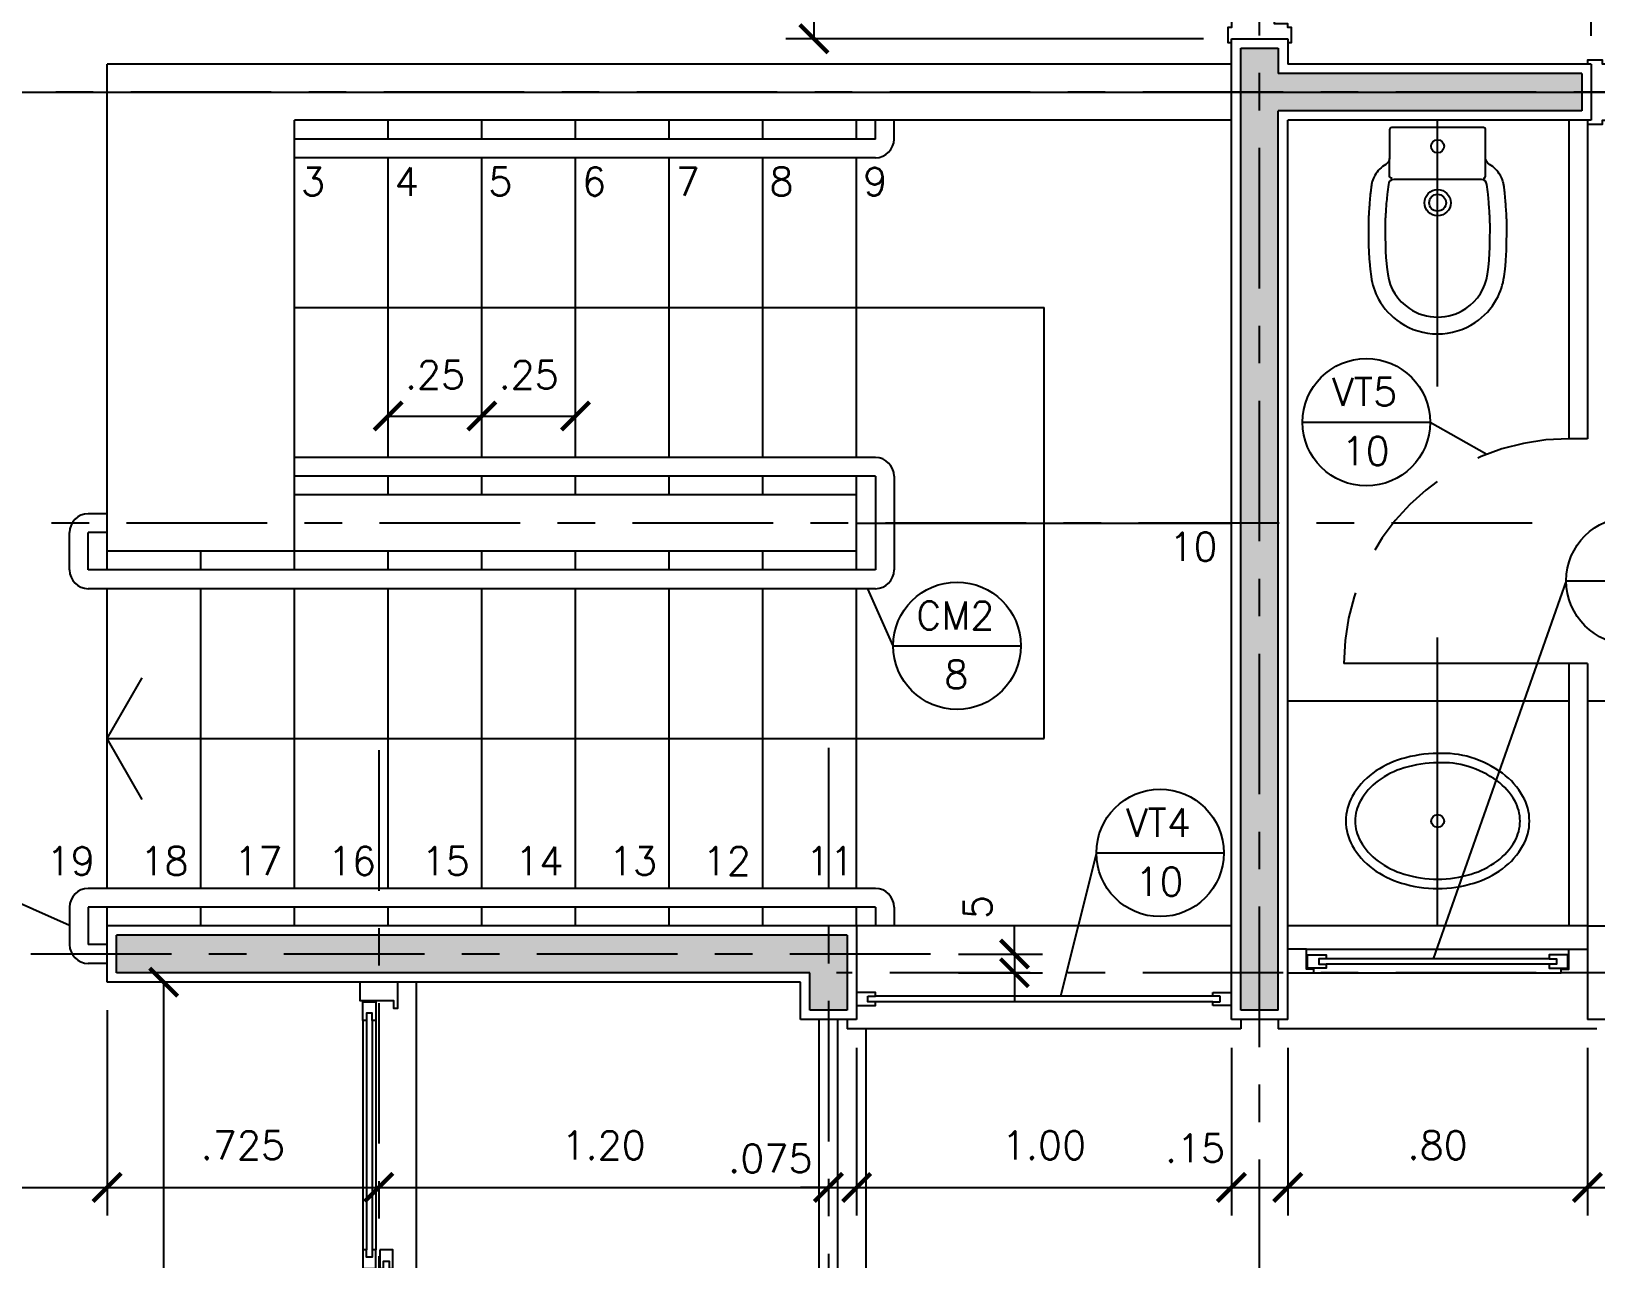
# Model space of a CAD drawing. Header units: millimetres. Extents: x 146.1 to 229.1, y 124.7 to 156.6.
# Drawn here: x 159.718 to 163.892, y 130.424 to 133.7 of the extents above; entities that cross this region are included whole.
import ezdxf

# ---------------------------------------------------------------- set-up
doc = ezdxf.new("R2010")
doc.units = ezdxf.units.MM
doc.linetypes.add('CENTER', pattern=[0.6, 0.375, -0.075, 0.075, -0.075])
doc.linetypes.add('HIDDEN', pattern=[0.375, 0.25, -0.125])
for name, color, linetype in [('ALV', 5, 'Continuous'), ('CAIX', 2, 'Continuous'), ('CAIXN', 7, 'Continuous'), ('COTAS', 1, 'Continuous'), ('EIXOS', 141, 'CENTER'), ('LVISTA02', 1, 'Continuous'), ('NOTAS', 2, 'Continuous'), ('PEÇAS', 7, 'Continuous'), ('PEÇAS50', 8, 'Continuous'), ('REVEST', 2, 'Continuous'), ('SOLID', 8, 'Continuous')]:
    doc.layers.add(name, color=color, linetype=linetype)
doc.styles.add('60-50', font='romans.shx', dxfattribs={"height": 0.075})
doc.dimstyles.new('50', dxfattribs={"dimtxt": 0.1, "dimasz": 2.5, "dimexe": 1.25, "dimexo": 0.625, "dimgap": 0.075, "dimtad": 1, "dimzin": 0, "dimdsep": 46, "dimtxsty": '60-50', "dimcen": 2.5, "dimclrt": 3, "dimadec": 0, "dimazin": 0, "dimtfac": 1, "dimtmove": 0, "dimatfit": 3, "dimfxl": 1, "dimarcsym": 0})

# ---------------------------------------------------------------- blocks, each defined once
blk = doc.blocks.new('_ARCHTICK')
at = {"color": 0, "linetype": 'ByBlock', "const_width": 0.15}
blk.add_lwpolyline([(-0.5, -0.5), (0.5, 0.5)], dxfattribs=at)
blk = doc.blocks.new('*D36')
at = {"color": 0, "linetype": 'ByBlock'}
for p, q in [((158.9201, 133.5371), (168.9927, 133.5371)), ((168.9177, 131.1871), (168.9177, 133.5371))]:
    blk.add_line(p, q, dxfattribs=at)
at = {"layer": 'DEFPOINTS', "color": 0, "linetype": 'ByBlock'}
for p in [(158.8451, 133.5371), (168.9177, 133.5371), (169.1334, 131.1871)]:
    blk.add_point(p, dxfattribs=at)
at = {"color": 0, "linetype": 'ByBlock', "xscale": 0.075, "yscale": 0.075, "zscale": 0.075}
for p, rotation in [((168.9177, 133.5371), 90), ((168.9177, 131.1871), 270)]:
    blk.add_blockref('_ARCHTICK', p, dxfattribs=dict(at, rotation=rotation))
at = {"color": 3, "linetype": 'ByBlock', "insert": (168.8052, 132.3621), "char_height": 0.075, "attachment_point": 5, "rotation": 90, "style": '60-50'}
blk.add_mtext('2.35', dxfattribs=at)
blk = doc.blocks.new('*D37')
at = {"color": 0, "linetype": 'ByBlock'}
for p, q in [((162.3411, 131.2371), (162.3411, 131.3121)), ((162.1922, 131.2371), (162.4161, 131.2371)), ((162.3411, 131.2371), (162.3411, 131.1871)), ((162.3411, 131.2371), (162.3411, 131.1871)), ((162.1922, 131.1871), (162.4161, 131.1871)), ((162.3411, 131.1871), (162.3411, 131.1121))]:
    blk.add_line(p, q, dxfattribs=at)
at = {"layer": 'DEFPOINTS', "color": 0, "linetype": 'ByBlock'}
for p in [(162.1172, 131.2371), (162.1172, 131.1871), (162.3411, 131.1871)]:
    blk.add_point(p, dxfattribs=at)
at = {"color": 0, "linetype": 'ByBlock', "xscale": 0.075, "yscale": 0.075, "zscale": 0.075}
for p, rotation in [((162.3411, 131.2371), 270), ((162.3411, 131.1871), 90)]:
    blk.add_blockref('_ARCHTICK', p, dxfattribs=dict(at, rotation=rotation))
at = {"color": 3, "linetype": 'ByBlock', "insert": (162.2428, 131.3626), "char_height": 0.075, "attachment_point": 5, "rotation": 90, "style": '60-50'}
blk.add_mtext('5', dxfattribs=at)
blk = doc.blocks.new('*D83')
at = {"color": 0, "linetype": 'ByBlock'}
for p, q in [((163.8801, 133.6871), (163.8801, 134.119)), ((162.9951, 134.044), (163.8801, 134.044))]:
    blk.add_line(p, q, dxfattribs=at)
at = {"layer": 'DEFPOINTS', "color": 0, "linetype": 'ByBlock'}
for p in [(162.9951, 134.044), (163.8801, 134.044), (163.8801, 133.6121)]:
    blk.add_point(p, dxfattribs=at)
at = {"color": 0, "linetype": 'ByBlock', "xscale": 0.075, "yscale": 0.075, "zscale": 0.075, "rotation": 180}
blk.add_blockref('_ARCHTICK', (162.9951, 134.044), dxfattribs=at)
at = {"color": 0, "linetype": 'ByBlock', "xscale": 0.075, "yscale": 0.075, "zscale": 0.075}
blk.add_blockref('_ARCHTICK', (163.8801, 134.044), dxfattribs=at)
at = {"color": 3, "linetype": 'ByBlock', "insert": (163.4376, 134.1565), "char_height": 0.075, "attachment_point": 5, "style": '60-50'}
blk.add_mtext('.885', dxfattribs=at)
blk = doc.blocks.new('*D84')
at = {"color": 0, "linetype": 'ByBlock'}
for p, q in [((164.6801, 133.6871), (164.6801, 134.119)), ((163.8801, 134.044), (164.6801, 134.044))]:
    blk.add_line(p, q, dxfattribs=at)
at = {"layer": 'DEFPOINTS', "color": 0, "linetype": 'ByBlock'}
for p in [(164.6801, 134.044), (163.8801, 133.6121), (164.6801, 133.6121)]:
    blk.add_point(p, dxfattribs=at)
at = {"color": 0, "linetype": 'ByBlock', "xscale": 0.075, "yscale": 0.075, "zscale": 0.075, "rotation": 180}
blk.add_blockref('_ARCHTICK', (163.8801, 134.044), dxfattribs=at)
at = {"color": 0, "linetype": 'ByBlock', "xscale": 0.075, "yscale": 0.075, "zscale": 0.075}
blk.add_blockref('_ARCHTICK', (164.6801, 134.044), dxfattribs=at)
at = {"color": 3, "linetype": 'ByBlock', "insert": (164.2801, 134.1565), "char_height": 0.075, "attachment_point": 5, "style": '60-50'}
blk.add_mtext('.80', dxfattribs=at)
blk = doc.blocks.new('*D87')
at = {"color": 0, "linetype": 'ByBlock'}
for p, q in [((159.9201, 131.0871), (159.9201, 130.5392)), ((158.8451, 130.6142), (159.9201, 130.6142))]:
    blk.add_line(p, q, dxfattribs=at)
at = {"layer": 'DEFPOINTS', "color": 0, "linetype": 'ByBlock'}
for p in [(158.8451, 131.6734), (159.9201, 131.1621), (159.9201, 130.6142)]:
    blk.add_point(p, dxfattribs=at)
at = {"color": 0, "linetype": 'ByBlock', "xscale": 0.075, "yscale": 0.075, "zscale": 0.075, "rotation": 180}
blk.add_blockref('_ARCHTICK', (158.8451, 130.6142), dxfattribs=at)
at = {"color": 0, "linetype": 'ByBlock', "xscale": 0.075, "yscale": 0.075, "zscale": 0.075}
blk.add_blockref('_ARCHTICK', (159.9201, 130.6142), dxfattribs=at)
at = {"color": 3, "linetype": 'ByBlock', "insert": (159.3826, 130.7267), "char_height": 0.075, "attachment_point": 5, "style": '60-50'}
blk.add_mtext('1.075', dxfattribs=at)
blk = doc.blocks.new('*D88')
at = {"color": 0, "linetype": 'ByBlock'}
blk.add_line((159.9201, 130.6142), (160.6451, 130.6142), dxfattribs=at)
at = {"layer": 'DEFPOINTS', "color": 0, "linetype": 'ByBlock'}
for p in [(159.9201, 131.1621), (160.6451, 130.6142), (160.6451, 130.6142)]:
    blk.add_point(p, dxfattribs=at)
at = {"color": 0, "linetype": 'ByBlock', "xscale": 0.075, "yscale": 0.075, "zscale": 0.075, "rotation": 180}
blk.add_blockref('_ARCHTICK', (159.9201, 130.6142), dxfattribs=at)
at = {"color": 0, "linetype": 'ByBlock', "xscale": 0.075, "yscale": 0.075, "zscale": 0.075}
blk.add_blockref('_ARCHTICK', (160.6451, 130.6142), dxfattribs=at)
at = {"color": 3, "linetype": 'ByBlock', "insert": (160.2826, 130.7267), "char_height": 0.075, "attachment_point": 5, "style": '60-50'}
blk.add_mtext('.725', dxfattribs=at)
blk = doc.blocks.new('*D89')
at = {"color": 0, "linetype": 'ByBlock'}
blk.add_line((160.6451, 130.6142), (161.8451, 130.6142), dxfattribs=at)
at = {"layer": 'DEFPOINTS', "color": 0, "linetype": 'ByBlock'}
for p in [(160.6451, 130.6142), (161.8451, 130.6142), (161.8451, 130.6142)]:
    blk.add_point(p, dxfattribs=at)
at = {"color": 0, "linetype": 'ByBlock', "xscale": 0.075, "yscale": 0.075, "zscale": 0.075, "rotation": 180}
blk.add_blockref('_ARCHTICK', (160.6451, 130.6142), dxfattribs=at)
at = {"color": 0, "linetype": 'ByBlock', "xscale": 0.075, "yscale": 0.075, "zscale": 0.075}
blk.add_blockref('_ARCHTICK', (161.8451, 130.6142), dxfattribs=at)
at = {"color": 3, "linetype": 'ByBlock', "insert": (161.2451, 130.7267), "char_height": 0.075, "attachment_point": 5, "style": '60-50'}
blk.add_mtext('1.20', dxfattribs=at)
blk = doc.blocks.new('*D90')
at = {"color": 0, "linetype": 'ByBlock'}
for p, q in [((161.9201, 130.9871), (161.9201, 130.5392)), ((161.8451, 130.6142), (161.7701, 130.6142)), ((161.8451, 130.6142), (161.9201, 130.6142)), ((161.9201, 130.6142), (161.9951, 130.6142))]:
    blk.add_line(p, q, dxfattribs=at)
at = {"layer": 'DEFPOINTS', "color": 0, "linetype": 'ByBlock'}
for p in [(161.9201, 131.0621), (161.8451, 130.6142), (161.9201, 130.6142)]:
    blk.add_point(p, dxfattribs=at)
at = {"color": 0, "linetype": 'ByBlock', "xscale": 0.075, "yscale": 0.075, "zscale": 0.075}
blk.add_blockref('_ARCHTICK', (161.8451, 130.6142), dxfattribs=at)
at = {"color": 0, "linetype": 'ByBlock', "xscale": 0.075, "yscale": 0.075, "zscale": 0.075, "rotation": 180}
blk.add_blockref('_ARCHTICK', (161.9201, 130.6142), dxfattribs=at)
at = {"color": 3, "linetype": 'ByBlock', "insert": (161.6898, 130.6916), "char_height": 0.075, "attachment_point": 5, "style": '60-50'}
blk.add_mtext('.075', dxfattribs=at)
blk = doc.blocks.new('*D91')
at = {"color": 0, "linetype": 'ByBlock'}
for p, q in [((162.9201, 130.9871), (162.9201, 130.5392)), ((161.9201, 130.6142), (162.9201, 130.6142))]:
    blk.add_line(p, q, dxfattribs=at)
at = {"layer": 'DEFPOINTS', "color": 0, "linetype": 'ByBlock'}
for p in [(161.9201, 131.0621), (162.9201, 131.0621), (162.9201, 130.6142)]:
    blk.add_point(p, dxfattribs=at)
at = {"color": 0, "linetype": 'ByBlock', "xscale": 0.075, "yscale": 0.075, "zscale": 0.075, "rotation": 180}
blk.add_blockref('_ARCHTICK', (161.9201, 130.6142), dxfattribs=at)
at = {"color": 0, "linetype": 'ByBlock', "xscale": 0.075, "yscale": 0.075, "zscale": 0.075}
blk.add_blockref('_ARCHTICK', (162.9201, 130.6142), dxfattribs=at)
at = {"color": 3, "linetype": 'ByBlock', "insert": (162.4201, 130.7267), "char_height": 0.075, "attachment_point": 5, "style": '60-50'}
blk.add_mtext('1.00', dxfattribs=at)
blk = doc.blocks.new('*D92')
at = {"color": 0, "linetype": 'ByBlock'}
for p, q in [((163.0701, 130.9871), (163.0701, 130.5392)), ((162.9201, 130.6142), (163.0701, 130.6142))]:
    blk.add_line(p, q, dxfattribs=at)
at = {"layer": 'DEFPOINTS', "color": 0, "linetype": 'ByBlock'}
for p in [(162.9201, 131.0621), (163.0701, 131.0621), (163.0701, 130.6142)]:
    blk.add_point(p, dxfattribs=at)
at = {"color": 0, "linetype": 'ByBlock', "xscale": 0.075, "yscale": 0.075, "zscale": 0.075, "rotation": 180}
blk.add_blockref('_ARCHTICK', (162.9201, 130.6142), dxfattribs=at)
at = {"color": 0, "linetype": 'ByBlock', "xscale": 0.075, "yscale": 0.075, "zscale": 0.075}
blk.add_blockref('_ARCHTICK', (163.0701, 130.6142), dxfattribs=at)
at = {"color": 3, "linetype": 'ByBlock', "insert": (162.8229, 130.7193), "char_height": 0.075, "attachment_point": 5, "style": '60-50'}
blk.add_mtext('.15', dxfattribs=at)
blk = doc.blocks.new('*D93')
at = {"color": 0, "linetype": 'ByBlock'}
for p, q in [((163.8701, 130.9871), (163.8701, 130.5392)), ((163.0701, 130.6142), (163.8701, 130.6142))]:
    blk.add_line(p, q, dxfattribs=at)
at = {"layer": 'DEFPOINTS', "color": 0, "linetype": 'ByBlock'}
for p in [(163.0701, 131.0621), (163.8701, 131.0621), (163.8701, 130.6142)]:
    blk.add_point(p, dxfattribs=at)
at = {"color": 0, "linetype": 'ByBlock', "xscale": 0.075, "yscale": 0.075, "zscale": 0.075, "rotation": 180}
blk.add_blockref('_ARCHTICK', (163.0701, 130.6142), dxfattribs=at)
at = {"color": 0, "linetype": 'ByBlock', "xscale": 0.075, "yscale": 0.075, "zscale": 0.075}
blk.add_blockref('_ARCHTICK', (163.8701, 130.6142), dxfattribs=at)
at = {"color": 3, "linetype": 'ByBlock', "insert": (163.4701, 130.7267), "char_height": 0.075, "attachment_point": 5, "style": '60-50'}
blk.add_mtext('.80', dxfattribs=at)
blk = doc.blocks.new('*D94')
at = {"color": 0, "linetype": 'ByBlock'}
for p, q in [((164.8701, 130.9871), (164.8701, 130.5392)), ((163.8701, 130.6142), (164.8701, 130.6142))]:
    blk.add_line(p, q, dxfattribs=at)
at = {"layer": 'DEFPOINTS', "color": 0, "linetype": 'ByBlock'}
for p in [(163.8701, 131.0621), (164.8701, 131.0621), (164.8701, 130.6142)]:
    blk.add_point(p, dxfattribs=at)
at = {"color": 0, "linetype": 'ByBlock', "xscale": 0.075, "yscale": 0.075, "zscale": 0.075, "rotation": 180}
blk.add_blockref('_ARCHTICK', (163.8701, 130.6142), dxfattribs=at)
at = {"color": 0, "linetype": 'ByBlock', "xscale": 0.075, "yscale": 0.075, "zscale": 0.075}
blk.add_blockref('_ARCHTICK', (164.8701, 130.6142), dxfattribs=at)
at = {"color": 3, "linetype": 'ByBlock', "insert": (164.3701, 130.7267), "char_height": 0.075, "attachment_point": 5, "style": '60-50'}
blk.add_mtext('1.00', dxfattribs=at)
blk = doc.blocks.new('*D119')
at = {"color": 0, "linetype": 'ByBlock'}
for p, q in [((160.6701, 132.6371), (160.6701, 132.7479)), ((160.9201, 132.6371), (160.9201, 132.7479)), ((160.6701, 132.6729), (160.9201, 132.6729))]:
    blk.add_line(p, q, dxfattribs=at)
at = {"layer": 'DEFPOINTS', "color": 0, "linetype": 'ByBlock'}
for p in [(160.9201, 132.6729), (160.6701, 132.5621), (160.9201, 132.5621)]:
    blk.add_point(p, dxfattribs=at)
at = {"color": 0, "linetype": 'ByBlock', "xscale": 0.075, "yscale": 0.075, "zscale": 0.075, "rotation": 180}
blk.add_blockref('_ARCHTICK', (160.6701, 132.6729), dxfattribs=at)
at = {"color": 0, "linetype": 'ByBlock', "xscale": 0.075, "yscale": 0.075, "zscale": 0.075}
blk.add_blockref('_ARCHTICK', (160.9201, 132.6729), dxfattribs=at)
at = {"color": 3, "linetype": 'ByBlock', "insert": (160.7951, 132.7825), "char_height": 0.075, "attachment_point": 5, "style": '60-50'}
blk.add_mtext('.25', dxfattribs=at)
blk = doc.blocks.new('*D120')
at = {"color": 0, "linetype": 'ByBlock'}
for p, q in [((161.1701, 132.6371), (161.1701, 132.7479)), ((160.9201, 132.6729), (161.1701, 132.6729))]:
    blk.add_line(p, q, dxfattribs=at)
at = {"layer": 'DEFPOINTS', "color": 0, "linetype": 'ByBlock'}
for p in [(161.1701, 132.6729), (160.9201, 132.5621), (161.1701, 132.5621)]:
    blk.add_point(p, dxfattribs=at)
at = {"color": 0, "linetype": 'ByBlock', "xscale": 0.075, "yscale": 0.075, "zscale": 0.075, "rotation": 180}
blk.add_blockref('_ARCHTICK', (160.9201, 132.6729), dxfattribs=at)
at = {"color": 0, "linetype": 'ByBlock', "xscale": 0.075, "yscale": 0.075, "zscale": 0.075}
blk.add_blockref('_ARCHTICK', (161.1701, 132.6729), dxfattribs=at)
at = {"color": 3, "linetype": 'ByBlock', "insert": (161.0451, 132.7825), "char_height": 0.075, "attachment_point": 5, "style": '60-50'}
blk.add_mtext('.25', dxfattribs=at)
blk = doc.blocks.new('*D132')
at = {"color": 0, "linetype": 'ByBlock'}
for p, q in [((161.8058, 134.5796), (161.8058, 133.6796)), ((162.8451, 133.6796), (161.7308, 133.6796))]:
    blk.add_line(p, q, dxfattribs=at)
at = {"layer": 'DEFPOINTS', "color": 0, "linetype": 'ByBlock'}
for p in [(162.9201, 134.5796), (161.8058, 133.6796), (162.9201, 133.6796)]:
    blk.add_point(p, dxfattribs=at)
at = {"color": 0, "linetype": 'ByBlock', "xscale": 0.075, "yscale": 0.075, "zscale": 0.075}
for p, rotation in [((161.8058, 134.5796), 90), ((161.8058, 133.6796), 270)]:
    blk.add_blockref('_ARCHTICK', p, dxfattribs=dict(at, rotation=rotation))
at = {"color": 3, "linetype": 'ByBlock', "insert": (161.6933, 134.1296), "char_height": 0.075, "attachment_point": 5, "rotation": 90, "style": '60-50'}
blk.add_mtext('.90', dxfattribs=at)
blk = doc.blocks.new('*D134')
at = {"color": 0, "linetype": 'ByBlock'}
blk.add_line((160.0714, 128.3121), (160.0714, 131.1621), dxfattribs=at)
at = {"layer": 'DEFPOINTS', "color": 0, "linetype": 'ByBlock'}
for p in [(160.0714, 131.1621), (160.0714, 131.1621), (160.0714, 128.3121)]:
    blk.add_point(p, dxfattribs=at)
at = {"color": 0, "linetype": 'ByBlock', "xscale": 0.075, "yscale": 0.075, "zscale": 0.075}
for p, rotation in [((160.0714, 131.1621), 90), ((160.0714, 128.3121), 270)]:
    blk.add_blockref('_ARCHTICK', p, dxfattribs=dict(at, rotation=rotation))
at = {"color": 3, "linetype": 'ByBlock', "insert": (159.9589, 129.7371), "char_height": 0.075, "attachment_point": 5, "rotation": 90, "style": '60-50'}
blk.add_mtext('2.85', dxfattribs=at)

msp = doc.modelspace()

# ---------------------------------------------------------------- hatches: boundary and pattern name
at = {"layer": 'SOLID'}
h = msp.add_hatch(color=256, dxfattribs=at)
h.paths.add_polyline_path([(163.0451, 138.9771), (162.9451, 138.9771), (162.9451, 134.7371), (159.8951, 134.7371), (159.8951, 134.6371), (162.9451, 134.6371), (162.9451, 134.6046), (163.0451, 134.6046)])
h.paths.add_polyline_path([(163.8551, 133.5871), (163.0451, 133.5871), (163.0451, 133.6546), (162.9451, 133.6546), (162.9451, 131.0871), (163.0451, 131.0871), (163.0451, 133.4871), (163.8551, 133.4871)])
h = msp.add_hatch(color=256, dxfattribs=at)
h.paths.add_polyline_path([(161.8951, 131.2871), (159.9451, 131.2871), (159.9451, 131.1871), (161.7951, 131.1871), (161.7951, 131.0871), (161.8951, 131.0871)])
h.paths.add_polyline_path([(160.6951, 128.2871), (156.9951, 128.2871), (156.9951, 128.0871), (160.6951, 128.0871)])

# ---------------------------------------------------------------- linework, layer by layer
at = {"layer": 'ALV'}
for p, q in [((162.9451, 131.0871), (162.9451, 133.6546)), ((162.9451, 133.6546), (163.0451, 133.6546)), ((163.0451, 133.6546), (163.0451, 133.5871)), ((163.8551, 133.5871), (163.0451, 133.5871)), ((163.8551, 133.5871), (163.8551, 133.4871)), ((163.0451, 131.0871), (163.0451, 133.4871)), ((163.8551, 133.4871), (163.0451, 133.4871)), ((159.9451, 131.1871), (159.9451, 131.2871)), ((161.8951, 131.2871), (159.9451, 131.2871)), ((161.8951, 131.2871), (161.8951, 131.0871)), ((161.7951, 131.1871), (159.9451, 131.1871)), ((161.7951, 131.0871), (161.7951, 131.1871)), ((161.8951, 131.0871), (161.7951, 131.0871)), ((163.0451, 131.0871), (162.9451, 131.0871))]:
    msp.add_line(p, q, dxfattribs=at)
at = {"layer": 'CAIX'}
for p, q in [((161.9701, 133.4121), (161.9701, 133.4621)), ((162.0201, 133.4121), (162.0201, 133.4621)), ((163.8201, 133.4621), (163.8201, 132.6121)), ((163.8701, 133.4621), (163.8701, 132.6121)), ((161.9701, 133.4121), (160.4201, 133.4121)), ((161.9701, 133.3621), (160.4201, 133.3621)), ((163.8701, 132.6121), (163.8201, 132.6121)), ((161.9701, 132.5621), (160.4201, 132.5621)), ((161.9701, 132.5121), (160.4201, 132.5121)), ((161.9701, 132.5121), (161.9701, 132.2621)), ((162.0201, 132.5121), (162.0201, 132.2621)), ((159.9201, 132.4121), (159.8701, 132.4121)), ((159.8201, 132.2621), (159.8201, 132.3621)), ((159.8701, 132.2621), (159.8701, 132.3621)), ((159.9201, 132.3621), (159.8701, 132.3621)), ((161.9701, 132.2621), (159.8701, 132.2621)), ((161.9701, 132.2121), (159.8701, 132.2121)), ((163.8701, 132.0121), (163.2201, 132.0121)), ((163.8201, 132.0121), (163.8201, 131.3121)), ((163.8701, 132.0121), (163.8701, 131.3121)), ((161.9701, 131.4121), (159.8701, 131.4121)), ((159.8201, 131.3621), (159.8201, 131.2621)), ((161.9701, 131.3621), (159.8701, 131.3621)), ((159.8701, 131.3621), (159.8701, 131.2621)), ((161.9701, 131.3621), (161.9701, 131.3121)), ((162.0201, 131.3621), (162.0201, 131.3121)), ((159.9201, 131.2621), (159.8701, 131.2621)), ((159.9201, 131.2121), (159.8701, 131.2121)), ((163.7674, 131.2246), (163.1729, 131.2246)), ((163.7674, 131.2096), (163.1729, 131.2096)), ((162.8701, 131.1246), (161.9701, 131.1246)), ((162.8701, 131.1096), (161.9701, 131.1096)), ((162.8701, 131.1346), (162.9201, 131.1346)), ((162.8701, 131.1246), (162.8701, 131.1346)), ((162.8901, 131.1246), (162.8701, 131.1246)), ((162.8701, 131.0996), (162.8701, 131.1096)), ((162.8701, 131.1096), (162.8901, 131.1096)), ((162.8901, 131.1096), (162.8901, 131.1246)), ((160.6126, 131.0596), (160.6126, 130.4477)), ((160.6276, 131.0596), (160.6276, 130.4477)), ((161.8201, 128.1621), (161.8201, 131.0621)), ((161.8701, 128.1121), (161.8701, 131.0621)), ((162.9201, 131.0996), (162.8701, 131.0996))]:
    msp.add_line(p, q, dxfattribs=at)
at = {"layer": 'CAIX', "color": 1}
for p, q in [((163.1201, 131.2498), (163.8201, 131.2498)), ((163.1401, 131.1871), (163.8001, 131.1871)), ((160.6026, 131.0596), (160.6026, 130.4477)), ((160.6376, 131.0596), (160.6376, 130.4477))]:
    msp.add_line(p, q, dxfattribs=at)
at = {"layer": 'CAIX'}
for points in [[(163.0701, 133.6696), (163.0801, 133.6696), (163.0801, 133.7096), (163.0701, 133.7096), (163.0701, 133.7196), (163.0351, 133.7196), (163.0351, 133.7296), (162.9201, 133.7296), (162.9201, 133.7096), (162.9101, 133.7096), (162.9101, 133.6696), (162.9201, 133.6696)], [(163.8701, 133.4621), (163.8701, 133.4521), (163.9101, 133.4521), (163.9101, 133.4621), (163.9201, 133.4621), (163.9201, 133.4971), (163.9301, 133.4971), (163.9301, 133.6121), (163.9101, 133.6121), (163.9101, 133.6221), (163.8701, 133.6221), (163.8701, 133.6121)], [(163.0701, 131.1871), (163.1401, 131.1871), (163.1401, 131.1971), (163.1201, 131.1971), (163.1201, 131.2498), (163.0701, 131.2498)], [(163.8701, 131.1871), (163.8001, 131.1871), (163.8001, 131.1971), (163.8201, 131.1971), (163.8201, 131.2498), (163.8701, 131.2498)], [(160.6951, 131.1621), (160.6951, 131.0921), (160.6851, 131.0921), (160.6851, 131.1121), (160.5951, 131.1121), (160.5951, 131.1621)]]:
    msp.add_lwpolyline(points, dxfattribs=at)
for points in [[(163.1229, 131.2346), (163.1729, 131.2346), (163.1729, 131.2246), (163.1529, 131.2246), (163.1529, 131.2096), (163.1729, 131.2096), (163.1729, 131.1996), (163.1229, 131.1996)], [(163.8174, 131.2346), (163.7674, 131.2346), (163.7674, 131.2246), (163.7874, 131.2246), (163.7874, 131.2096), (163.7674, 131.2096), (163.7674, 131.1996), (163.8174, 131.1996)], [(160.6376, 131.1096), (160.6376, 131.0596), (160.6276, 131.0596), (160.6276, 131.0796), (160.6126, 131.0796), (160.6126, 131.0596), (160.6026, 131.0596), (160.6026, 131.1096)], [(161.9501, 131.1246), (161.9701, 131.1246), (161.9701, 131.1346), (161.9201, 131.1346), (161.9201, 131.0996), (161.9701, 131.0996), (161.9701, 131.1096), (161.9501, 131.1096)], [(160.6376, 130.3977), (160.6376, 130.4477), (160.6276, 130.4477), (160.6276, 130.4277), (160.6126, 130.4277), (160.6126, 130.4477), (160.6026, 130.4477), (160.6026, 130.3977)], [(160.6476, 130.4477), (160.6476, 130.3977), (160.6576, 130.3977), (160.6576, 130.4177), (160.6726, 130.4177), (160.6726, 130.3977), (160.6826, 130.3977), (160.6826, 130.4477)]]:
    msp.add_lwpolyline(points, close=True, dxfattribs=at)
for centre, start, end in [((161.9701, 133.4121), 270, 0), ((161.9701, 132.5121), 360, 90), ((159.8701, 132.3621), 90, 180), ((159.8701, 132.2621), 180, 270), ((161.9701, 132.2621), 270, 0), ((159.8701, 131.3621), 90, 180), ((161.9701, 131.3621), 360, 90), ((159.8701, 131.2621), 180, 270)]:
    msp.add_arc(centre, 0.05, start, end, dxfattribs=at)
at = {"layer": 'CAIX', "color": 8, "linetype": 'HIDDEN'}
msp.add_arc((163.8201, 132.0121), 0.6, 90, 180, dxfattribs=at)
at = {"layer": 'CAIXN', "color": 8, "ltscale": 0.5}
for p, q in [((163.11, 132.6563), (163.45, 132.6563)), ((163.45, 132.6563), (163.6016, 132.5709)), ((163.8135, 132.2332), (163.458, 131.2246)), ((163.8135, 132.2332), (164.1535, 132.2332)), ((162.0179, 132.0597), (161.9498, 132.2121)), ((162.0179, 132.0597), (162.3579, 132.0597)), ((162.5598, 131.5069), (162.464, 131.1246)), ((162.5598, 131.5069), (162.8998, 131.5069)), ((159.4936, 131.4584), (159.8201, 131.3144))]:
    msp.add_line(p, q, dxfattribs=at)
for centre in [(163.28, 132.6563), (163.9835, 132.2332), (162.1879, 132.0597), (162.7298, 131.5069)]:
    msp.add_circle(centre, 0.17, dxfattribs=at)
at = {"layer": 'EIXOS'}
for p, q in [((162.9951, 127.6135), (162.9951, 141.1004)), ((169.1334, 133.5371), (156.0729, 133.5371)), ((163.7223, 132.3871), (159.1593, 132.3871)), ((160.6451, 131.7811), (160.6451, 127.6148)), ((161.8451, 131.7871), (161.8451, 127.6135)), ((162.1172, 131.2371), (159.2838, 131.2371)), ((169.1334, 131.1871), (161.8661, 131.1871))]:
    msp.add_line(p, q, dxfattribs=at)
at = {"layer": 'LVISTA02', "color": 2}
for p, q in [((159.9201, 132.3121), (159.9201, 133.6121)), ((162.9201, 133.6121), (159.9201, 133.6121)), ((162.9201, 133.4621), (160.4201, 133.4621)), ((160.4201, 132.3121), (160.4201, 133.4621)), ((161.9201, 132.4621), (160.4201, 132.4621)), ((161.9201, 132.3121), (161.9201, 132.4621)), ((161.9201, 132.3121), (159.9201, 132.3121))]:
    msp.add_line(p, q, dxfattribs=at)
at = {"layer": 'LVISTA02'}
for p, q in [((160.6701, 133.4121), (160.6701, 133.4621)), ((160.9201, 133.4121), (160.9201, 133.4621)), ((161.1701, 133.4121), (161.1701, 133.4621)), ((161.4201, 133.4121), (161.4201, 133.4621)), ((161.6701, 133.4121), (161.6701, 133.4621)), ((161.9201, 133.4121), (161.9201, 133.4621)), ((160.6701, 132.5621), (160.6701, 133.3621)), ((160.9201, 132.5621), (160.9201, 133.3621)), ((161.1701, 132.5621), (161.1701, 133.3621)), ((161.4201, 132.5621), (161.4201, 133.3621)), ((161.6701, 132.5621), (161.6701, 133.3621)), ((161.9201, 132.5621), (161.9201, 133.3621)), ((160.6701, 132.4621), (160.6701, 132.5121)), ((160.9201, 132.4621), (160.9201, 132.5121)), ((161.1701, 132.4621), (161.1701, 132.5121)), ((161.4201, 132.4621), (161.4201, 132.5121)), ((161.6701, 132.4621), (161.6701, 132.5121)), ((161.9201, 132.4621), (161.9201, 132.5121)), ((161.9201, 132.3871), (162.9201, 132.3871)), ((159.9201, 132.2621), (159.9201, 132.3121)), ((160.1701, 132.2621), (160.1701, 132.3121)), ((160.4201, 132.2621), (160.4201, 132.3121)), ((160.6701, 132.2621), (160.6701, 132.3121)), ((160.9201, 132.2621), (160.9201, 132.3121)), ((161.1701, 132.2621), (161.1701, 132.3121)), ((161.4201, 132.2621), (161.4201, 132.3121)), ((161.6701, 132.2621), (161.6701, 132.3121)), ((161.9201, 132.2621), (161.9201, 132.3121)), ((159.9201, 131.4121), (159.9201, 132.2121)), ((160.1701, 131.4121), (160.1701, 132.2121)), ((160.4201, 131.4121), (160.4201, 132.2121)), ((160.6701, 131.4121), (160.6701, 132.2121)), ((160.9201, 131.4121), (160.9201, 132.2121)), ((161.1701, 131.4121), (161.1701, 132.2121)), ((161.4201, 131.4121), (161.4201, 132.2121)), ((161.6701, 131.4121), (161.6701, 132.2121)), ((161.9201, 131.4121), (161.9201, 132.2121)), ((163.8201, 131.9121), (163.0701, 131.9121)), ((164.8701, 131.9121), (163.8701, 131.9121)), ((159.9201, 131.3121), (159.9201, 131.3621)), ((160.1701, 131.3121), (160.1701, 131.3621)), ((160.4201, 131.3121), (160.4201, 131.3621)), ((160.6701, 131.3121), (160.6701, 131.3621)), ((160.9201, 131.3121), (160.9201, 131.3621)), ((161.1701, 131.3121), (161.1701, 131.3621)), ((161.4201, 131.3121), (161.4201, 131.3621)), ((161.6701, 131.3121), (161.6701, 131.3621)), ((161.9201, 131.3121), (161.9201, 131.3621)), ((162.9201, 131.3121), (161.9201, 131.3121)), ((163.8701, 131.3121), (163.0701, 131.3121)), ((160.7451, 131.1621), (160.7451, 128.2871)), ((161.8951, 131.0621), (161.8951, 131.0371)), ((162.9451, 131.0621), (162.9451, 131.0371)), ((163.0451, 131.0621), (163.0451, 131.0371)), ((162.9451, 131.0371), (161.8951, 131.0371)), ((161.9451, 128.0371), (161.9451, 131.0371)), ((163.8951, 131.0371), (163.0451, 131.0371))]:
    msp.add_line(p, q, dxfattribs=at)
at = {"layer": 'NOTAS', "color": 7}
for p, q in [((160.4201, 132.9621), (162.4201, 132.9621)), ((162.4201, 131.8121), (162.4201, 132.9621)), ((159.9201, 131.8121), (162.4201, 131.8121))]:
    msp.add_line(p, q, dxfattribs=at)
at = {"layer": 'NOTAS'}
msp.add_lwpolyline([(160.0139, 131.6497), (159.9201, 131.8121), (160.0139, 131.9745)], dxfattribs=at)
at = {"layer": 'PEÇAS', "color": 0, "linetype": 'ByBlock'}
for points in [[(163.4701, 132.8921, 0.151271), (163.5701, 132.9226, 0.125962), (163.6276, 132.9851, 0.09008), (163.6476, 133.0451), (163.6501, 133.0651), (163.6521, 133.0851, 0.004685), (163.6537, 133.1116, 0.00925), (163.6541, 133.1251, 0.000115), (163.6546, 133.1632, 0.002343), (163.6546, 133.1651, 0.000782), (163.6546, 133.1781, 0.001444), (163.6546, 133.1851, 0.004804), (163.6545, 133.1955, 0.005206), (163.6541, 133.2051, 0.005188), (163.6536, 133.2141, 0.002211), (163.6521, 133.2351, 0.001932), (163.6515, 133.2434, 0.000736), (163.6496, 133.2651, 0.008336), (163.6492, 133.2697, 0.001408), (163.6473, 133.2851, 0.000457), (163.6466, 133.2901, 0.054722), (163.6445, 133.2991, 0.029037), (163.6376, 133.3151, 0.123774), (163.6084, 133.3444, -0.261182), (163.5981, 133.3601), (163.5981, 133.4371, 0.439555), (163.5926, 133.4426), (163.4701, 133.4426), (163.3476, 133.4426, 0.439555), (163.3421, 133.4371), (163.3421, 133.3601, -0.261182), (163.3319, 133.3444, 0.123774), (163.3026, 133.3151, 0.029037), (163.2958, 133.2991, 0.054722), (163.2936, 133.2901, 0.000457), (163.293, 133.2851, 0.001408), (163.2911, 133.2697, 0.008336), (163.2906, 133.2651, 0.000736), (163.2888, 133.2434, 0.001932), (163.2881, 133.2351, 0.002211), (163.2866, 133.2141, 0.005188), (163.2861, 133.2051, 0.005206), (163.2858, 133.1955, 0.004804), (163.2856, 133.1851, 0.001444), (163.2856, 133.1781, 0.000782), (163.2856, 133.1651, 0.002343), (163.2856, 133.1632, 0.000115), (163.2861, 133.1251, 0.00925), (163.2866, 133.1116, 0.004685), (163.2881, 133.0851), (163.2901, 133.0651), (163.2926, 133.0451, 0.09008), (163.3126, 132.9851, 0.125962), (163.3701, 132.9226, 0.151271)], [(163.7151, 131.5921, 0.129052), (163.6979, 131.6579, 0.106347), (163.6434, 131.7194, 0.084756), (163.5589, 131.7617, 0.089657), (163.4701, 131.7721, 0.073988), (163.3734, 131.7577, 0.084756), (163.2969, 131.7194, 0.106347), (163.2424, 131.6579, 0.129052), (163.2251, 131.5921, 0.129052), (163.2424, 131.5263, 0.106347), (163.2969, 131.4648, 0.084756), (163.3734, 131.4265, 0.073988), (163.4701, 131.4121, 0.073988), (163.5669, 131.4265, 0.084756), (163.6434, 131.4648, 0.106347), (163.6979, 131.5263, 0.129052)]]:
    msp.add_lwpolyline(points, format="xyb", close=True, dxfattribs=at)
at = {"layer": 'PEÇAS50'}
for p, q in [((163.4701, 132.7512), (163.4701, 133.4621)), ((163.4701, 131.3121), (163.4701, 132.0814))]:
    msp.add_line(p, q, dxfattribs=at)
for points in [[(163.3486, 133.3076, -0.385098), (163.3422, 133.3126), (163.3421, 133.3141), (163.3421, 133.3601)], [(163.5916, 133.3076, 0.385098), (163.5981, 133.3126), (163.5981, 133.3141), (163.5981, 133.3601)], [(163.4703, 132.9368, 0.152133), (163.5454, 132.9599, 0.000372), (163.5455, 132.96, 0.213243), (163.6033, 133.0511), (163.6057, 133.0701), (163.6076, 133.0889, 0.00456), (163.609, 133.1139, 0.00925), (163.6094, 133.1257, 0.000115), (163.6099, 133.1638, 0.002343), (163.6099, 133.1652, 0.000782), (163.6099, 133.1781, 0.001444), (163.6099, 133.1848, 0.004804), (163.6098, 133.1944, 0.005206), (163.6095, 133.2031, 0.005188), (163.609, 133.2111, 0.002211), (163.6075, 133.2317, 0.001932), (163.6069, 133.2397, 0.000736), (163.6051, 133.2613, 0.008336), (163.6048, 133.2644, 0.002483), (163.6014, 133.2911, 0.380805), (163.5873, 133.3041), (163.4701, 133.3041), (163.353, 133.3041, 0.380805), (163.3388, 133.2911, 0.002483), (163.3355, 133.2644, 0.008336), (163.3352, 133.2613, 0.000736), (163.3333, 133.2397, 0.001932), (163.3327, 133.2317, 0.002211), (163.3312, 133.2111, 0.005188), (163.3308, 133.2031, 0.005206), (163.3305, 133.1944, 0.004804), (163.3303, 133.1848, 0.001444), (163.3303, 133.1781, 0.000782), (163.3303, 133.1652, 0.002343), (163.3304, 133.1638, 0.000115), (163.3308, 133.1257, 0.00925), (163.3312, 133.1139, 0.00456), (163.3327, 133.0889), (163.3346, 133.0701), (163.3369, 133.0511, 0.213243), (163.3947, 132.96, 0.000372), (163.3949, 132.9599, 0.152133), (163.4699, 132.9368)]]:
    msp.add_lwpolyline(points, format="xyb", dxfattribs=at)
msp.add_lwpolyline([(163.6901, 131.5921, 0.129052), (163.6761, 131.6456, 0.106347), (163.6286, 131.6992, 0.084756), (163.5516, 131.7378, 0.090518), (163.4709, 131.7471, 0.074629), (163.3806, 131.7338, 0.084756), (163.3117, 131.6992, 0.106347), (163.2642, 131.6456, 0.129052), (163.2501, 131.5921, 0.129052), (163.2642, 131.5386, 0.106347), (163.3117, 131.485, 0.084756), (163.3806, 131.4504, 0.073988), (163.4701, 131.4371, 0.073988), (163.5596, 131.4504, 0.084756), (163.6286, 131.485, 0.106347), (163.6761, 131.5386, 0.129052)], format="xyb", close=True, dxfattribs=at)
for centre, radius in [((163.4701, 133.3926), 0.0175), ((163.4701, 133.2421), 0.035), ((163.4701, 133.2421), 0.0225), ((163.4701, 131.5921), 0.0171)]:
    msp.add_circle(centre, radius, dxfattribs=at)
at = {"layer": 'REVEST'}
for p, q in [((162.9201, 131.0621), (162.9201, 133.6796)), ((162.9201, 133.6796), (163.0701, 133.6796)), ((163.0701, 133.6796), (163.0701, 133.6121)), ((163.8801, 133.6121), (163.0701, 133.6121)), ((163.8801, 133.6121), (163.8801, 133.4621)), ((163.0701, 131.0621), (163.0701, 133.4621)), ((163.8801, 133.4621), (163.0701, 133.4621)), ((159.9201, 131.1621), (159.9201, 131.3121)), ((161.9201, 131.3121), (159.9201, 131.3121)), ((161.9201, 131.3121), (161.9201, 131.0621)), ((163.8701, 131.3121), (163.8701, 131.0621)), ((163.8701, 131.3121), (164.8701, 131.3121)), ((161.7701, 131.1621), (159.9201, 131.1621)), ((161.7701, 131.0621), (161.7701, 131.1621)), ((161.9201, 131.0621), (161.7701, 131.0621)), ((163.0701, 131.0621), (162.9201, 131.0621)), ((164.8701, 131.0621), (163.8701, 131.0621))]:
    msp.add_line(p, q, dxfattribs=at)

# ---------------------------------------------------------------- texts
at = {"layer": 'CAIXN', "color": 2, "ltscale": 0.5, "char_height": 0.075, "attachment_point": 5, "style": '60-50'}
for s, insert in [('VT5', (163.2754, 132.7372)), ('10', (163.2782, 132.5795)), ('CM2', (162.1833, 132.1406)), ('8', (162.1861, 131.9829)), ('VT4', (162.7252, 131.5877)), ('10', (162.728, 131.4301))]:
    msp.add_mtext(s, dxfattribs=dict(at, insert=insert))
at = {"layer": 'NOTAS', "color": 1, "style": '60-50'}
for s, p in [('3', (160.4376, 133.2609)), ('4', (160.6876, 133.2609)), ('5', (160.9376, 133.2609)), ('6', (161.1876, 133.2609)), ('7', (161.4376, 133.2609)), ('8', (161.6876, 133.2609)), ('9', (161.9376, 133.2609)), ('10', (162.7543, 132.2868)), ('19', (159.7592, 131.4478)), ('18', (160.0092, 131.4478)), ('17', (160.2592, 131.4478)), ('16', (160.5092, 131.4478)), ('15', (160.7592, 131.4478)), ('14', (161.0092, 131.4478)), ('13', (161.2592, 131.4478)), ('12', (161.5092, 131.4478)), ('11', (161.7844, 131.4478))]:
    msp.add_text(s, height=0.075, dxfattribs=at).set_placement(p)

# ---------------------------------------------------------------- dimensions: what is measured, and where the dimension line sits
at = {"layer": 'COTAS'}
for base, p1, p2, picture, middle in [((161.8058, 133.6796), (162.9201, 134.5796), (162.9201, 133.6796), '*D132', (161.6933, 134.1296)), ((160.0714, 131.1621), (160.0714, 128.3121), (160.0714, 131.1621), '*D134', (159.9589, 129.7371))]:
    dim = msp.add_linear_dim(base=base, p1=p1, p2=p2, angle=90, dimstyle='50', override={"dimasz": 0.075, "dimexe": 0.075, "dimexo": 0.075, "dimzin": 4, "dimblk1": 'ARCHTICK', "dimblk2": 'ARCHTICK', "dimsah": 1, "dimse1": 1, "dimtofl": 0, "dimtmove": 2}, dxfattribs=at)
    dim.commit()
    dim.dimension.update_dxf_attribs({"geometry": picture, "text_midpoint": middle})
for base, p1, p2, override, picture, middle in [((163.8801, 134.044), (162.9951, 134.044), (163.8801, 133.6121), {"dimasz": 0.075, "dimexe": 0.075, "dimexo": 0.075, "dimdec": 3, "dimzin": 4, "dimblk1": 'ARCHTICK', "dimblk2": 'ARCHTICK', "dimsah": 1, "dimse1": 1, "dimtofl": 0, "dimtmove": 2}, '*D83', (163.4376, 134.1565)), ((164.6801, 134.044), (163.8801, 133.6121), (164.6801, 133.6121), {"dimasz": 0.075, "dimexe": 0.075, "dimexo": 0.075, "dimzin": 4, "dimblk1": 'ARCHTICK', "dimblk2": 'ARCHTICK', "dimsah": 1, "dimse1": 1, "dimtofl": 0, "dimtmove": 2}, '*D84', (164.2801, 134.1565)), ((159.9201, 130.6142), (158.8451, 131.6734), (159.9201, 131.1621), {"dimasz": 0.075, "dimexe": 0.075, "dimexo": 0.075, "dimdec": 3, "dimzin": 4, "dimblk1": 'ARCHTICK', "dimblk2": 'ARCHTICK', "dimsah": 1, "dimse1": 1, "dimtofl": 0, "dimtmove": 2}, '*D87', (159.3826, 130.7267)), ((160.6451, 130.6142), (159.9201, 131.1621), (160.6451, 130.6142), {"dimasz": 0.075, "dimexe": 0.075, "dimexo": 0.075, "dimdec": 3, "dimzin": 4, "dimblk1": 'ARCHTICK', "dimblk2": 'ARCHTICK', "dimsah": 1, "dimse1": 1, "dimtofl": 0, "dimtmove": 2}, '*D88', (160.2826, 130.7267)), ((162.9201, 130.6142), (161.9201, 131.0621), (162.9201, 131.0621), {"dimasz": 0.075, "dimexe": 0.075, "dimexo": 0.075, "dimzin": 4, "dimblk1": 'ARCHTICK', "dimblk2": 'ARCHTICK', "dimsah": 1, "dimse1": 1, "dimtofl": 0, "dimtmove": 2}, '*D91', (162.4201, 130.7267)), ((163.8701, 130.6142), (163.0701, 131.0621), (163.8701, 131.0621), {"dimasz": 0.075, "dimexe": 0.075, "dimexo": 0.075, "dimzin": 4, "dimblk1": 'ARCHTICK', "dimblk2": 'ARCHTICK', "dimsah": 1, "dimse1": 1, "dimtofl": 0, "dimtmove": 2}, '*D93', (163.4701, 130.7267)), ((164.8701, 130.6142), (163.8701, 131.0621), (164.8701, 131.0621), {"dimasz": 0.075, "dimexe": 0.075, "dimexo": 0.075, "dimzin": 4, "dimblk1": 'ARCHTICK', "dimblk2": 'ARCHTICK', "dimsah": 1, "dimse1": 1, "dimtofl": 0, "dimtmove": 2}, '*D94', (164.3701, 130.7267)), ((161.8451, 130.6142), (160.6451, 130.6142), (161.8451, 130.6142), {"dimasz": 0.075, "dimexe": 0.075, "dimexo": 0.075, "dimzin": 4, "dimblk1": 'ARCHTICK', "dimblk2": 'ARCHTICK', "dimsah": 1, "dimse1": 1, "dimtofl": 0, "dimtmove": 2}, '*D89', (161.2451, 130.7267))]:
    dim = msp.add_linear_dim(base=base, p1=p1, p2=p2, dimstyle='50', override=override, dxfattribs=at)
    dim.commit()
    dim.dimension.update_dxf_attribs({"geometry": picture, "text_midpoint": middle})
dim = msp.add_linear_dim(base=(169.1361, 133.5371), p1=(169.3517, 131.1871), p2=(159.0635, 133.5371), angle=90, dimstyle='50', override={"dimasz": 0.075, "dimexe": 0.075, "dimexo": 0.075, "dimzin": 4, "dimblk1": 'ARCHTICK', "dimblk2": 'ARCHTICK', "dimsah": 1, "dimse1": 1, "dimtmove": 2}, dxfattribs=at)
dim.commit()
dim.dimension.update_dxf_attribs({"geometry": '*D36', "text_midpoint": (169.0236, 132.3621), "insert": (0.2184, 0)})
for base, p1, p2, override, picture, middle in [((160.9201, 132.6729), (160.6701, 132.5621), (160.9201, 132.5621), {"dimasz": 0.075, "dimexe": 0.075, "dimexo": 0.075, "dimzin": 4, "dimblk1": 'ARCHTICK', "dimblk2": 'ARCHTICK', "dimsah": 1, "dimtofl": 0, "dimtmove": 2}, '*D119', (160.7951, 132.7825)), ((161.1701, 132.6729), (160.9201, 132.5621), (161.1701, 132.5621), {"dimasz": 0.075, "dimexe": 0.075, "dimexo": 0.075, "dimzin": 4, "dimblk1": 'ARCHTICK', "dimblk2": 'ARCHTICK', "dimsah": 1, "dimse1": 1, "dimtofl": 0, "dimtmove": 2}, '*D120', (161.0451, 132.7825)), ((161.9201, 130.6142), (161.8451, 130.6142), (161.9201, 131.0621), {"dimasz": 0.075, "dimexe": 0.075, "dimexo": 0.075, "dimdec": 3, "dimzin": 4, "dimblk1": 'ARCHTICK', "dimblk2": 'ARCHTICK', "dimsah": 1, "dimse1": 1, "dimtofl": 0, "dimtmove": 2}, '*D90', (161.6898, 130.6916)), ((163.0701, 130.6142), (162.9201, 131.0621), (163.0701, 131.0621), {"dimasz": 0.075, "dimexe": 0.075, "dimexo": 0.075, "dimzin": 4, "dimblk1": 'ARCHTICK', "dimblk2": 'ARCHTICK', "dimsah": 1, "dimse1": 1, "dimtofl": 0, "dimtmove": 2}, '*D92', (162.8229, 130.7193))]:
    dim = msp.add_linear_dim(base=base, p1=p1, p2=p2, dimstyle='50', override=override, dxfattribs=at)
    dim.commit()
    dim.dimension.update_dxf_attribs({"geometry": picture, "text_midpoint": middle, "dimtype": 160})
dim = msp.add_linear_dim(base=(162.3411, 131.1871), p1=(162.1172, 131.2371), p2=(162.1172, 131.1871), angle=90, text='5', dimstyle='50', override={"dimasz": 0.075, "dimexe": 0.075, "dimexo": 0.075, "dimzin": 4, "dimblk1": 'ARCHTICK', "dimblk2": 'ARCHTICK', "dimsah": 1, "dimtmove": 2}, dxfattribs=at)
dim.commit()
dim.dimension.update_dxf_attribs({"geometry": '*D37', "text_midpoint": (162.2428, 131.3626), "dimtype": 160})

doc.saveas('drawing.dxf')
